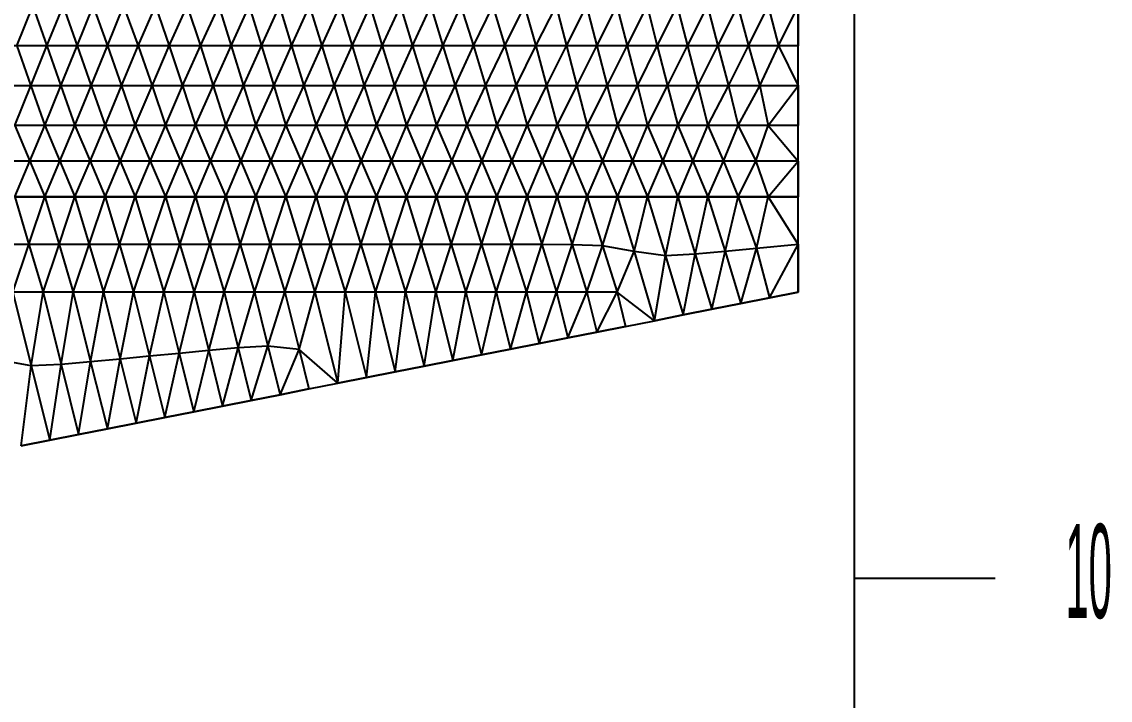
# Model space of a CAD drawing. Extents: x 0.18 to 10.14, y 0.02 to 7.38.
# Drawn here: x 9.234 to 10.139, y 1.135 to 1.698 of the extents above; entities that cross this region are included whole.
import ezdxf

# ---------------------------------------------------------------- set-up
doc = ezdxf.new("R2010")
doc.units = 0
doc.layers.add('1', color=7, linetype='CONTINUOUS')

msp = doc.modelspace()

# ---------------------------------------------------------------- linework, layer by layer
at = {"layer": '1', "color": 5}
for p, q in [((9.926471, 0.397059), (9.926471, 7.102942)), ((9.879836, 1.678387), (9.879836, 1.711397)), ((9.879836, 1.645377), (9.879836, 1.678387)), ((9.879836, 1.612367), (9.879836, 1.645377)), ((9.253473, 1.612367), (9.228419, 1.612367)), ((9.278527, 1.612367), (9.253473, 1.612367)), ((9.303582, 1.612367), (9.278527, 1.612367)), ((9.328636, 1.612367), (9.303582, 1.612367)), ((9.353691, 1.612367), (9.328636, 1.612367)), ((9.378746, 1.612367), (9.353691, 1.612367)), ((9.403801, 1.612367), (9.378746, 1.612367)), ((9.428855, 1.612367), (9.403801, 1.612367)), ((9.453909, 1.612367), (9.428855, 1.612367)), ((9.478964, 1.612367), (9.453909, 1.612367)), ((9.504018, 1.612367), (9.478964, 1.612367)), ((9.529073, 1.612367), (9.504018, 1.612367)), ((9.554127, 1.612367), (9.529073, 1.612367)), ((9.579182, 1.612367), (9.554127, 1.612367)), ((9.604237, 1.612367), (9.579182, 1.612367)), ((9.629291, 1.612367), (9.604237, 1.612367)), ((9.654346, 1.612367), (9.629291, 1.612367)), ((9.679399, 1.612367), (9.654346, 1.612367)), ((9.704454, 1.612367), (9.679399, 1.612367)), ((9.729508, 1.612367), (9.704454, 1.612367)), ((9.754563, 1.612367), (9.729508, 1.612367)), ((9.779617, 1.612367), (9.754563, 1.612367)), ((9.804672, 1.612367), (9.779617, 1.612367)), ((9.829727, 1.612367), (9.804672, 1.612367)), ((9.854781, 1.612367), (9.829727, 1.612367)), ((9.879836, 1.612367), (9.854781, 1.612367)), ((9.879836, 1.582659), (9.879836, 1.612367)), ((9.879836, 1.582659), (9.879836, 1.612367)), ((9.879836, 1.55295), (9.879836, 1.582659)), ((9.879836, 1.55295), (9.879836, 1.582659)), ((9.228419, 1.55295), (9.253473, 1.55295)), ((9.253473, 1.55295), (9.278527, 1.55295)), ((9.278527, 1.55295), (9.303582, 1.55295)), ((9.303582, 1.55295), (9.328636, 1.55295)), ((9.328636, 1.55295), (9.353691, 1.55295)), ((9.353691, 1.55295), (9.378746, 1.55295)), ((9.378746, 1.55295), (9.403801, 1.55295)), ((9.403801, 1.55295), (9.428855, 1.55295)), ((9.428855, 1.55295), (9.453909, 1.55295)), ((9.453909, 1.55295), (9.478964, 1.55295)), ((9.478964, 1.55295), (9.504018, 1.55295)), ((9.504018, 1.55295), (9.529073, 1.55295)), ((9.529073, 1.55295), (9.554127, 1.55295)), ((9.554127, 1.55295), (9.579182, 1.55295)), ((9.579182, 1.55295), (9.604237, 1.55295)), ((9.604237, 1.55295), (9.629291, 1.55295)), ((9.629291, 1.55295), (9.654346, 1.55295)), ((9.654346, 1.55295), (9.679399, 1.55295)), ((9.679399, 1.55295), (9.704454, 1.55295)), ((9.704454, 1.55295), (9.729508, 1.55295)), ((9.729508, 1.55295), (9.754563, 1.55295)), ((9.754563, 1.55295), (9.779617, 1.55295)), ((9.779617, 1.55295), (9.804672, 1.55295)), ((9.804672, 1.55295), (9.829727, 1.55295)), ((9.829727, 1.55295), (9.854781, 1.55295)), ((9.854781, 1.55295), (9.879836, 1.55295)), ((9.879836, 1.513338), (9.879836, 1.55295)), ((9.879836, 1.473726), (9.879836, 1.513338)), ((9.83197, 1.464266), (9.855903, 1.468996)), ((9.855903, 1.468996), (9.879836, 1.473726)), ((9.784105, 1.454807), (9.808038, 1.459537)), ((9.808038, 1.459537), (9.83197, 1.464266)), ((9.736239, 1.445347), (9.760172, 1.450077)), ((9.760172, 1.450077), (9.784105, 1.454807)), ((9.688375, 1.435888), (9.712307, 1.440617)), ((9.712307, 1.440617), (9.736239, 1.445347)), ((9.640509, 1.426428), (9.664442, 1.431158)), ((9.664442, 1.431158), (9.688375, 1.435888)), ((9.592644, 1.416969), (9.616576, 1.421698)), ((9.616576, 1.421698), (9.640509, 1.426428)), ((9.544779, 1.407509), (9.568711, 1.412239)), ((9.568711, 1.412239), (9.592644, 1.416969)), ((9.496913, 1.39805), (9.520846, 1.402779)), ((9.520846, 1.402779), (9.544779, 1.407509)), ((9.47298, 1.39332), (9.496913, 1.39805)), ((9.425116, 1.38386), (9.449047, 1.38859)), ((9.449047, 1.38859), (9.47298, 1.39332)), ((9.377251, 1.374401), (9.401183, 1.37913)), ((9.401183, 1.37913), (9.425116, 1.38386)), ((9.329384, 1.364941), (9.353317, 1.369671)), ((9.353317, 1.369671), (9.377251, 1.374401)), ((9.28152, 1.355482), (9.305451, 1.360211)), ((9.305451, 1.360211), (9.329384, 1.364941)), ((9.233654, 1.346022), (9.257586, 1.350752)), ((9.257586, 1.350752), (9.28152, 1.355482)), ((9.926471, 1.236055), (10.043383, 1.236055))]:
    msp.add_line(p, q, dxfattribs=at)
at = {"layer": '1', "color": 253}
for p, q in [((9.230071, 1.678387), (9.243471, 1.711397)), ((9.243471, 1.711397), (9.255201, 1.678387)), ((9.255201, 1.678387), (9.268624, 1.711397)), ((9.268624, 1.711397), (9.280352, 1.678387)), ((9.280352, 1.678387), (9.293778, 1.711397)), ((9.293778, 1.711397), (9.305576, 1.678387)), ((9.305576, 1.678387), (9.318932, 1.711397)), ((9.318932, 1.711397), (9.331105, 1.678387)), ((9.331105, 1.678387), (9.345339, 1.711397)), ((9.345339, 1.711397), (9.356926, 1.678387)), ((9.356926, 1.678387), (9.371748, 1.711397)), ((9.371748, 1.711397), (9.382747, 1.678387)), ((9.382747, 1.678387), (9.398156, 1.711397)), ((9.398156, 1.711397), (9.408277, 1.678387)), ((9.408277, 1.678387), (9.423309, 1.711397)), ((9.423309, 1.711397), (9.433501, 1.678387)), ((9.433501, 1.678387), (9.448463, 1.711397)), ((9.448463, 1.711397), (9.458651, 1.678387)), ((9.458651, 1.678387), (9.473617, 1.711397)), ((9.473617, 1.711397), (9.483781, 1.678387)), ((9.483781, 1.678387), (9.49877, 1.711397)), ((9.49877, 1.711397), (9.508908, 1.678387)), ((9.508908, 1.678387), (9.523924, 1.711397)), ((9.523924, 1.711397), (9.534032, 1.678387)), ((9.534032, 1.678387), (9.549077, 1.711397)), ((9.549077, 1.711397), (9.559191, 1.678387)), ((9.559191, 1.678387), (9.57423, 1.711397)), ((9.57423, 1.711397), (9.584409, 1.678387)), ((9.584409, 1.678387), (9.599383, 1.711397)), ((9.599383, 1.711397), (9.609937, 1.678387)), ((9.609937, 1.678387), (9.625792, 1.711397)), ((9.625792, 1.711397), (9.635765, 1.678387)), ((9.635765, 1.678387), (9.6522, 1.711397)), ((9.6522, 1.711397), (9.661582, 1.678387)), ((9.661582, 1.678387), (9.678608, 1.711397)), ((9.678608, 1.711397), (9.687109, 1.678387)), ((9.687109, 1.678387), (9.703761, 1.711397)), ((9.703761, 1.711397), (9.712336, 1.678387)), ((9.712336, 1.678387), (9.728914, 1.711397)), ((9.728914, 1.711397), (9.737492, 1.678387)), ((9.737492, 1.678387), (9.754068, 1.711397)), ((9.754068, 1.711397), (9.76263, 1.678387)), ((9.76263, 1.678387), (9.779222, 1.711397)), ((9.779222, 1.711397), (9.787788, 1.678387)), ((9.787788, 1.678387), (9.804375, 1.711397)), ((9.804375, 1.711397), (9.813012, 1.678387)), ((9.813012, 1.678387), (9.829528, 1.711397)), ((9.829528, 1.711397), (9.838384, 1.678387)), ((9.838384, 1.678387), (9.854683, 1.711397)), ((9.854683, 1.711397), (9.863424, 1.678387)), ((9.863424, 1.678387), (9.879836, 1.711397)), ((9.879836, 1.711397), (9.879836, 1.678387)), ((9.879836, 1.678387), (8.276347, 1.678387)), ((9.230071, 1.678387), (9.241793, 1.645377)), ((9.241793, 1.645377), (9.255201, 1.678387)), ((9.255201, 1.678387), (9.266896, 1.645377)), ((9.266896, 1.645377), (9.280352, 1.678387)), ((9.280352, 1.678387), (9.292031, 1.645377)), ((9.292031, 1.645377), (9.305576, 1.678387)), ((9.305576, 1.678387), (9.317256, 1.645377)), ((9.317256, 1.645377), (9.331105, 1.678387)), ((9.331105, 1.678387), (9.342605, 1.645377)), ((9.342605, 1.645377), (9.356926, 1.678387)), ((9.356926, 1.678387), (9.368012, 1.645377)), ((9.368012, 1.645377), (9.382747, 1.678387)), ((9.382747, 1.678387), (9.393361, 1.645377)), ((9.393361, 1.645377), (9.408277, 1.678387)), ((9.408277, 1.678387), (9.418585, 1.645377)), ((9.418585, 1.645377), (9.433501, 1.678387)), ((9.433501, 1.678387), (9.443721, 1.645377)), ((9.443721, 1.645377), (9.458651, 1.678387)), ((9.458651, 1.678387), (9.468824, 1.645377)), ((9.468824, 1.645377), (9.483781, 1.678387)), ((9.483781, 1.678387), (9.493917, 1.645377)), ((9.493917, 1.645377), (9.508908, 1.678387)), ((9.508908, 1.678387), (9.519012, 1.645377)), ((9.519012, 1.645377), (9.534032, 1.678387)), ((9.534032, 1.678387), (9.544109, 1.645377)), ((9.544109, 1.645377), (9.559191, 1.678387)), ((9.559191, 1.678387), (9.569254, 1.645377)), ((9.569254, 1.645377), (9.584409, 1.678387)), ((9.584409, 1.678387), (9.594472, 1.645377)), ((9.594472, 1.645377), (9.609937, 1.678387)), ((9.609937, 1.678387), (9.619816, 1.645377)), ((9.619816, 1.645377), (9.635765, 1.678387)), ((9.635765, 1.678387), (9.645234, 1.645377)), ((9.645234, 1.645377), (9.661582, 1.678387)), ((9.661582, 1.678387), (9.670581, 1.645377)), ((9.670581, 1.645377), (9.687109, 1.678387)), ((9.687109, 1.678387), (9.695801, 1.645377)), ((9.695801, 1.645377), (9.712336, 1.678387)), ((9.712336, 1.678387), (9.720939, 1.645377)), ((9.720939, 1.645377), (9.737492, 1.678387)), ((9.737492, 1.678387), (9.746049, 1.645377)), ((9.746049, 1.645377), (9.76263, 1.678387)), ((9.76263, 1.678387), (9.771164, 1.645377)), ((9.771164, 1.645377), (9.787788, 1.678387)), ((9.787788, 1.678387), (9.796321, 1.645377)), ((9.796321, 1.645377), (9.813012, 1.678387)), ((9.813012, 1.678387), (9.821683, 1.645377)), ((9.821683, 1.645377), (9.838384, 1.678387)), ((9.838384, 1.678387), (9.847972, 1.645377)), ((9.847972, 1.645377), (9.863424, 1.678387)), ((9.863424, 1.678387), (9.879836, 1.645377)), ((9.879836, 1.645377), (9.879836, 1.678387)), ((9.879836, 1.645377), (8.276347, 1.645377)), ((9.228419, 1.612367), (9.241793, 1.645377)), ((9.241793, 1.645377), (9.253473, 1.612367)), ((9.253473, 1.612367), (9.266896, 1.645377)), ((9.266896, 1.645377), (9.278527, 1.612367)), ((9.278527, 1.612367), (9.292031, 1.645377)), ((9.292031, 1.645377), (9.303582, 1.612367)), ((9.303582, 1.612367), (9.317256, 1.645377)), ((9.317256, 1.645377), (9.328636, 1.612367)), ((9.328636, 1.612367), (9.342605, 1.645377)), ((9.342605, 1.645377), (9.353691, 1.612367)), ((9.353691, 1.612367), (9.368012, 1.645377)), ((9.368012, 1.645377), (9.378746, 1.612367)), ((9.378746, 1.612367), (9.393361, 1.645377)), ((9.393361, 1.645377), (9.403801, 1.612367)), ((9.403801, 1.612367), (9.418585, 1.645377)), ((9.418585, 1.645377), (9.428855, 1.612367)), ((9.428855, 1.612367), (9.443721, 1.645377)), ((9.443721, 1.645377), (9.453909, 1.612367)), ((9.453909, 1.612367), (9.468824, 1.645377)), ((9.468824, 1.645377), (9.478964, 1.612367)), ((9.478964, 1.612367), (9.493917, 1.645377)), ((9.493917, 1.645377), (9.504018, 1.612367)), ((9.504018, 1.612367), (9.519012, 1.645377)), ((9.519012, 1.645377), (9.529073, 1.612367)), ((9.529073, 1.612367), (9.544109, 1.645377)), ((9.544109, 1.645377), (9.554127, 1.612367)), ((9.554127, 1.612367), (9.569254, 1.645377)), ((9.569254, 1.645377), (9.579182, 1.612367)), ((9.579182, 1.612367), (9.594472, 1.645377)), ((9.594472, 1.645377), (9.604237, 1.612367)), ((9.604237, 1.612367), (9.619816, 1.645377)), ((9.619816, 1.645377), (9.629291, 1.612367)), ((9.629291, 1.612367), (9.645234, 1.645377)), ((9.645234, 1.645377), (9.654346, 1.612367)), ((9.654346, 1.612367), (9.670581, 1.645377)), ((9.670581, 1.645377), (9.679399, 1.612367)), ((9.679399, 1.612367), (9.695801, 1.645377)), ((9.695801, 1.645377), (9.704454, 1.612367)), ((9.704454, 1.612367), (9.720939, 1.645377)), ((9.720939, 1.645377), (9.729508, 1.612367)), ((9.729508, 1.612367), (9.746049, 1.645377)), ((9.746049, 1.645377), (9.754563, 1.612367)), ((9.754563, 1.612367), (9.771164, 1.645377)), ((9.771164, 1.645377), (9.779617, 1.612367)), ((9.779617, 1.612367), (9.796321, 1.645377)), ((9.796321, 1.645377), (9.804672, 1.612367)), ((9.804672, 1.612367), (9.821683, 1.645377)), ((9.821683, 1.645377), (9.829727, 1.612367)), ((9.829727, 1.612367), (9.847972, 1.645377)), ((9.847972, 1.645377), (9.854781, 1.612367)), ((9.854781, 1.612367), (9.879836, 1.645377)), ((9.879836, 1.645377), (9.879836, 1.612367)), ((9.879836, 1.612367), (8.276347, 1.612367)), ((9.228419, 1.612367), (9.240946, 1.582659)), ((9.240946, 1.582659), (9.253473, 1.612367)), ((9.253473, 1.612367), (9.266001, 1.582659)), ((9.266001, 1.582659), (9.278527, 1.612367)), ((9.278527, 1.612367), (9.291056, 1.582659)), ((9.291056, 1.582659), (9.303582, 1.612367)), ((9.303582, 1.612367), (9.31611, 1.582659)), ((9.31611, 1.582659), (9.328636, 1.612367)), ((9.328636, 1.612367), (9.341164, 1.582659)), ((9.341164, 1.582659), (9.353691, 1.612367)), ((9.353691, 1.612367), (9.366219, 1.582659)), ((9.366219, 1.582659), (9.378746, 1.612367)), ((9.378746, 1.612367), (9.391273, 1.582659)), ((9.391273, 1.582659), (9.403801, 1.612367)), ((9.403801, 1.612367), (9.416327, 1.582659)), ((9.416327, 1.582659), (9.428855, 1.612367)), ((9.428855, 1.612367), (9.441381, 1.582659)), ((9.441381, 1.582659), (9.453909, 1.612367)), ((9.453909, 1.612367), (9.466436, 1.582659)), ((9.466436, 1.582659), (9.478964, 1.612367)), ((9.478964, 1.612367), (9.491491, 1.582659)), ((9.491491, 1.582659), (9.504018, 1.612367)), ((9.504018, 1.612367), (9.516545, 1.582659)), ((9.516545, 1.582659), (9.529073, 1.612367)), ((9.529073, 1.612367), (9.5416, 1.582659)), ((9.5416, 1.582659), (9.554127, 1.612367)), ((9.554127, 1.612367), (9.566655, 1.582659)), ((9.566655, 1.582659), (9.579182, 1.612367)), ((9.579182, 1.612367), (9.591708, 1.582659)), ((9.591708, 1.582659), (9.604237, 1.612367)), ((9.604237, 1.612367), (9.616766, 1.582659)), ((9.616766, 1.582659), (9.629291, 1.612367)), ((9.629291, 1.612367), (9.641813, 1.582659)), ((9.641813, 1.582659), (9.654346, 1.612367)), ((9.654346, 1.612367), (9.666879, 1.582659)), ((9.666879, 1.582659), (9.679399, 1.612367)), ((9.679399, 1.612367), (9.69192, 1.582659)), ((9.69192, 1.582659), (9.704454, 1.612367)), ((9.704454, 1.612367), (9.716986, 1.582659)), ((9.716986, 1.582659), (9.729508, 1.612367)), ((9.729508, 1.612367), (9.742037, 1.582659)), ((9.742037, 1.582659), (9.754563, 1.612367)), ((9.754563, 1.612367), (9.7671, 1.582659)), ((9.7671, 1.582659), (9.779617, 1.612367)), ((9.779617, 1.612367), (9.792209, 1.582659)), ((9.792209, 1.582659), (9.804672, 1.612367)), ((9.804672, 1.612367), (9.817569, 1.582659)), ((9.817569, 1.582659), (9.829727, 1.612367)), ((9.829727, 1.612367), (9.844402, 1.582659)), ((9.844402, 1.582659), (9.854781, 1.612367)), ((9.854781, 1.612367), (9.879836, 1.582659)), ((9.879836, 1.582659), (9.879836, 1.612367)), ((9.879836, 1.582659), (8.276347, 1.582659)), ((9.228419, 1.55295), (9.240946, 1.582659)), ((9.240946, 1.582659), (9.253473, 1.55295)), ((9.253473, 1.55295), (9.266001, 1.582659)), ((9.266001, 1.582659), (9.278527, 1.55295)), ((9.278527, 1.55295), (9.291056, 1.582659)), ((9.291056, 1.582659), (9.303582, 1.55295)), ((9.303582, 1.55295), (9.31611, 1.582659)), ((9.31611, 1.582659), (9.328636, 1.55295)), ((9.328636, 1.55295), (9.341164, 1.582659)), ((9.341164, 1.582659), (9.353691, 1.55295)), ((9.353691, 1.55295), (9.366219, 1.582659)), ((9.366219, 1.582659), (9.378746, 1.55295)), ((9.378746, 1.55295), (9.391273, 1.582659)), ((9.391273, 1.582659), (9.403801, 1.55295)), ((9.403801, 1.55295), (9.416327, 1.582659)), ((9.416327, 1.582659), (9.428855, 1.55295)), ((9.428855, 1.55295), (9.441381, 1.582659)), ((9.441381, 1.582659), (9.453909, 1.55295)), ((9.453909, 1.55295), (9.466436, 1.582659)), ((9.466436, 1.582659), (9.478964, 1.55295)), ((9.478964, 1.55295), (9.491491, 1.582659)), ((9.491491, 1.582659), (9.504018, 1.55295)), ((9.504018, 1.55295), (9.516545, 1.582659)), ((9.516545, 1.582659), (9.529073, 1.55295)), ((9.529073, 1.55295), (9.5416, 1.582659)), ((9.5416, 1.582659), (9.554127, 1.55295)), ((9.554127, 1.55295), (9.566655, 1.582659)), ((9.566655, 1.582659), (9.579182, 1.55295)), ((9.579182, 1.55295), (9.591708, 1.582659)), ((9.591708, 1.582659), (9.604237, 1.55295)), ((9.604237, 1.55295), (9.616766, 1.582659)), ((9.616766, 1.582659), (9.629291, 1.55295)), ((9.629291, 1.55295), (9.641813, 1.582659)), ((9.641813, 1.582659), (9.654346, 1.55295)), ((9.654346, 1.55295), (9.666879, 1.582659)), ((9.666879, 1.582659), (9.679399, 1.55295)), ((9.679399, 1.55295), (9.69192, 1.582659)), ((9.69192, 1.582659), (9.704454, 1.55295)), ((9.704454, 1.55295), (9.716986, 1.582659)), ((9.716986, 1.582659), (9.729508, 1.55295)), ((9.729508, 1.55295), (9.742037, 1.582659)), ((9.742037, 1.582659), (9.754563, 1.55295)), ((9.754563, 1.55295), (9.7671, 1.582659)), ((9.7671, 1.582659), (9.779617, 1.55295)), ((9.779617, 1.55295), (9.792209, 1.582659)), ((9.792209, 1.582659), (9.804672, 1.55295)), ((9.804672, 1.55295), (9.817569, 1.582659)), ((9.817569, 1.582659), (9.829727, 1.55295)), ((9.829727, 1.55295), (9.844402, 1.582659)), ((9.844402, 1.582659), (9.854781, 1.55295)), ((9.854781, 1.55295), (9.879836, 1.582659)), ((9.879836, 1.582659), (9.879836, 1.55295)), ((9.879836, 1.55295), (8.276347, 1.55295)), ((9.228419, 1.55295), (9.240173, 1.513338)), ((9.240173, 1.513338), (9.253473, 1.55295)), ((9.253473, 1.55295), (9.265258, 1.513338)), ((9.265258, 1.513338), (9.278527, 1.55295)), ((9.278527, 1.55295), (9.290342, 1.513338)), ((9.290342, 1.513338), (9.303582, 1.55295)), ((9.303582, 1.55295), (9.315428, 1.513338)), ((9.315428, 1.513338), (9.328636, 1.55295)), ((9.328636, 1.55295), (9.340512, 1.513338)), ((9.340512, 1.513338), (9.353691, 1.55295)), ((9.353691, 1.55295), (9.365598, 1.513338)), ((9.365598, 1.513338), (9.378746, 1.55295)), ((9.378746, 1.55295), (9.390682, 1.513338)), ((9.390682, 1.513338), (9.403801, 1.55295)), ((9.403801, 1.55295), (9.415767, 1.513338)), ((9.415767, 1.513338), (9.428855, 1.55295)), ((9.428855, 1.55295), (9.440852, 1.513338)), ((9.440852, 1.513338), (9.453909, 1.55295)), ((9.453909, 1.55295), (9.465937, 1.513337)), ((9.465937, 1.513337), (9.478964, 1.55295)), ((9.478964, 1.55295), (9.49102, 1.51334)), ((9.49102, 1.51334), (9.504018, 1.55295)), ((9.504018, 1.55295), (9.516107, 1.513335)), ((9.516107, 1.513335), (9.529073, 1.55295)), ((9.529073, 1.55295), (9.54119, 1.513341)), ((9.54119, 1.513341), (9.554127, 1.55295)), ((9.554127, 1.55295), (9.566277, 1.513336)), ((9.566277, 1.513336), (9.579182, 1.55295)), ((9.579182, 1.55295), (9.591359, 1.513337)), ((9.591359, 1.513337), (9.604237, 1.55295)), ((9.604237, 1.55295), (9.616447, 1.513338)), ((9.616447, 1.513338), (9.629291, 1.55295)), ((9.629291, 1.55295), (9.641527, 1.513332)), ((9.641527, 1.513332), (9.654346, 1.55295)), ((9.654346, 1.55295), (9.666629, 1.513309)), ((9.666629, 1.513309), (9.679399, 1.55295)), ((9.679399, 1.55295), (9.691734, 1.513171)), ((9.691734, 1.513171), (9.704454, 1.55295)), ((9.704454, 1.55295), (9.717032, 1.512366)), ((9.717032, 1.512366), (9.729508, 1.55295)), ((9.729508, 1.55295), (9.743286, 1.507671)), ((9.743286, 1.507671), (9.754563, 1.55295)), ((9.754563, 1.55295), (9.76931, 1.503956)), ((9.76931, 1.503956), (9.779617, 1.55295)), ((9.779617, 1.55295), (9.794116, 1.505283)), ((9.794116, 1.505283), (9.804672, 1.55295)), ((9.804672, 1.55295), (9.818954, 1.507498)), ((9.818954, 1.507498), (9.829727, 1.55295)), ((9.829727, 1.55295), (9.845195, 1.51)), ((9.845195, 1.51), (9.854781, 1.55295)), ((9.854781, 1.55295), (9.879836, 1.513338)), ((9.879836, 1.513338), (9.879836, 1.55295)), ((9.666629, 1.513309), (8.312062, 1.513238)), ((9.226843, 1.473726), (9.240173, 1.513338)), ((9.240173, 1.513338), (9.251959, 1.473726)), ((9.251959, 1.473726), (9.265258, 1.513338)), ((9.265258, 1.513338), (9.277073, 1.473726)), ((9.277073, 1.473726), (9.290342, 1.513338)), ((9.290342, 1.513338), (9.302188, 1.473726)), ((9.302188, 1.473726), (9.315428, 1.513338)), ((9.315428, 1.513338), (9.327304, 1.473726)), ((9.327304, 1.473726), (9.340512, 1.513338)), ((9.340512, 1.513338), (9.352418, 1.473726)), ((9.352418, 1.473726), (9.365598, 1.513338)), ((9.365598, 1.513338), (9.377534, 1.473726)), ((9.377534, 1.473726), (9.390682, 1.513338)), ((9.390682, 1.513338), (9.402648, 1.473726)), ((9.402648, 1.473726), (9.415767, 1.513338)), ((9.415767, 1.513338), (9.427764, 1.473726)), ((9.427764, 1.473726), (9.440852, 1.513338)), ((9.440852, 1.513338), (9.452879, 1.473726)), ((9.452879, 1.473726), (9.465937, 1.513337)), ((9.465937, 1.513337), (9.477994, 1.473726)), ((9.477994, 1.473726), (9.49102, 1.51334)), ((9.49102, 1.51334), (9.503109, 1.473726)), ((9.503109, 1.473726), (9.516107, 1.513335)), ((9.516107, 1.513335), (9.528223, 1.473726)), ((9.528223, 1.473726), (9.54119, 1.513341)), ((9.54119, 1.513341), (9.553339, 1.473726)), ((9.553339, 1.473726), (9.566277, 1.513336)), ((9.566277, 1.513336), (9.578454, 1.473726)), ((9.578454, 1.473726), (9.591359, 1.513337)), ((9.591359, 1.513337), (9.603569, 1.473726)), ((9.603569, 1.473726), (9.616447, 1.513338)), ((9.616447, 1.513338), (9.628685, 1.473726)), ((9.628685, 1.473726), (9.641527, 1.513332)), ((9.641527, 1.513332), (9.6538, 1.473726)), ((9.6538, 1.473726), (9.666629, 1.513309)), ((9.666629, 1.513309), (9.678915, 1.473726)), ((9.691734, 1.513171), (9.666629, 1.513309)), ((9.678915, 1.473726), (9.691734, 1.513171)), ((9.691734, 1.513171), (9.704031, 1.473726)), ((9.717032, 1.512366), (9.691734, 1.513171)), ((9.704031, 1.473726), (9.717032, 1.512366)), ((9.717032, 1.512366), (9.729145, 1.473726)), ((9.743286, 1.507671), (9.717032, 1.512366)), ((9.879836, 1.513338), (9.845195, 1.51)), ((9.855903, 1.468996), (9.879836, 1.513338)), ((9.879836, 1.513338), (9.879836, 1.473726)), ((9.729145, 1.473726), (9.743286, 1.507671)), ((9.743286, 1.507671), (9.760172, 1.450077)), ((9.76931, 1.503956), (9.743286, 1.507671)), ((9.760172, 1.450077), (9.76931, 1.503956)), ((9.794116, 1.505283), (9.76931, 1.503956)), ((9.76931, 1.503956), (9.784105, 1.454807)), ((9.784105, 1.454807), (9.794116, 1.505283)), ((9.818954, 1.507498), (9.794116, 1.505283)), ((9.794116, 1.505283), (9.808038, 1.459537)), ((9.808038, 1.459537), (9.818954, 1.507498)), ((9.845195, 1.51), (9.818954, 1.507498)), ((9.818954, 1.507498), (9.83197, 1.464266)), ((9.83197, 1.464266), (9.845195, 1.51)), ((9.845195, 1.51), (9.855903, 1.468996)), ((9.729145, 1.473726), (8.247354, 1.473726)), ((9.226843, 1.473726), (9.242146, 1.412522)), ((9.242146, 1.412522), (9.251959, 1.473726)), ((9.251959, 1.473726), (9.266967, 1.413668)), ((9.266967, 1.413668), (9.277073, 1.473726)), ((9.277073, 1.473726), (9.291554, 1.415833)), ((9.291554, 1.415833), (9.302188, 1.473726)), ((9.302188, 1.473726), (9.316073, 1.418156)), ((9.316073, 1.418156), (9.327304, 1.473726)), ((9.327304, 1.473726), (9.34061, 1.420516)), ((9.34061, 1.420516), (9.352418, 1.473726)), ((9.352418, 1.473726), (9.36513, 1.422876)), ((9.36513, 1.422876), (9.377534, 1.473726)), ((9.377534, 1.473726), (9.389662, 1.425214)), ((9.389662, 1.425214), (9.402648, 1.473726)), ((9.402648, 1.473726), (9.414224, 1.427425)), ((9.414224, 1.427425), (9.427764, 1.473726)), ((9.427764, 1.473726), (9.438972, 1.428896)), ((9.438972, 1.428896), (9.452879, 1.473726)), ((9.452879, 1.473726), (9.464798, 1.426051)), ((9.464798, 1.426051), (9.477994, 1.473726)), ((9.477994, 1.473726), (9.496913, 1.39805)), ((9.496913, 1.39805), (9.503109, 1.473726)), ((9.503109, 1.473726), (9.520846, 1.402779)), ((9.520846, 1.402779), (9.528223, 1.473726)), ((9.528223, 1.473726), (9.544779, 1.407509)), ((9.544779, 1.407509), (9.553339, 1.473726)), ((9.553339, 1.473726), (9.568711, 1.412239)), ((9.568711, 1.412239), (9.578454, 1.473726)), ((9.578454, 1.473726), (9.592644, 1.416969)), ((9.592644, 1.416969), (9.603569, 1.473726)), ((9.603569, 1.473726), (9.616576, 1.421698)), ((9.616576, 1.421698), (9.628685, 1.473726)), ((9.628685, 1.473726), (9.640509, 1.426428)), ((9.640509, 1.426428), (9.6538, 1.473726)), ((9.6538, 1.473726), (9.664442, 1.431158)), ((9.664442, 1.431158), (9.678915, 1.473726)), ((9.678915, 1.473726), (9.688375, 1.435888)), ((9.688375, 1.435888), (9.704031, 1.473726)), ((9.704031, 1.473726), (9.712307, 1.440617)), ((9.712307, 1.440617), (9.729145, 1.473726)), ((9.729145, 1.473726), (9.736239, 1.445347)), ((9.760172, 1.450077), (9.729145, 1.473726)), ((9.855903, 1.468996), (9.83197, 1.464266)), ((9.879836, 1.473726), (9.855903, 1.468996)), ((9.808038, 1.459537), (9.784105, 1.454807)), ((9.83197, 1.464266), (9.808038, 1.459537)), ((9.736239, 1.445347), (9.760172, 1.450077)), ((9.784105, 1.454807), (9.760172, 1.450077)), ((9.712307, 1.440617), (9.688375, 1.435888)), ((9.736239, 1.445347), (9.712307, 1.440617)), ((9.664442, 1.431158), (9.640509, 1.426428)), ((9.688375, 1.435888), (9.664442, 1.431158)), ((9.36513, 1.422876), (9.34061, 1.420516)), ((9.353317, 1.369671), (9.36513, 1.422876)), ((9.389662, 1.425214), (9.36513, 1.422876)), ((9.36513, 1.422876), (9.377251, 1.374401)), ((9.377251, 1.374401), (9.389662, 1.425214)), ((9.414224, 1.427425), (9.389662, 1.425214)), ((9.389662, 1.425214), (9.401183, 1.37913)), ((9.401183, 1.37913), (9.414224, 1.427425)), ((9.438972, 1.428896), (9.414224, 1.427425)), ((9.414224, 1.427425), (9.425116, 1.38386)), ((9.425116, 1.38386), (9.438972, 1.428896)), ((9.438972, 1.428896), (9.449047, 1.38859)), ((9.464798, 1.426051), (9.438972, 1.428896)), ((9.449047, 1.38859), (9.464798, 1.426051)), ((9.464798, 1.426051), (9.47298, 1.39332)), ((9.496913, 1.39805), (9.464798, 1.426051)), ((9.616576, 1.421698), (9.592644, 1.416969)), ((9.640509, 1.426428), (9.616576, 1.421698)), ((9.242146, 1.412522), (9.215854, 1.417218)), ((9.233654, 1.346022), (9.242146, 1.412522)), ((9.266967, 1.413668), (9.242146, 1.412522)), ((9.242146, 1.412522), (9.257586, 1.350752)), ((9.257586, 1.350752), (9.266967, 1.413668)), ((9.291554, 1.415833), (9.266967, 1.413668)), ((9.266967, 1.413668), (9.28152, 1.355482)), ((9.28152, 1.355482), (9.291554, 1.415833)), ((9.316073, 1.418156), (9.291554, 1.415833)), ((9.291554, 1.415833), (9.305451, 1.360211)), ((9.305451, 1.360211), (9.316073, 1.418156)), ((9.34061, 1.420516), (9.316073, 1.418156)), ((9.316073, 1.418156), (9.329384, 1.364941)), ((9.329384, 1.364941), (9.34061, 1.420516)), ((9.34061, 1.420516), (9.353317, 1.369671)), ((9.568711, 1.412239), (9.544779, 1.407509)), ((9.592644, 1.416969), (9.568711, 1.412239)), ((9.520846, 1.402779), (9.496913, 1.39805)), ((9.544779, 1.407509), (9.520846, 1.402779)), ((9.47298, 1.39332), (9.496913, 1.39805)), ((9.449047, 1.38859), (9.425116, 1.38386)), ((9.47298, 1.39332), (9.449047, 1.38859)), ((9.401183, 1.37913), (9.377251, 1.374401)), ((9.425116, 1.38386), (9.401183, 1.37913)), ((9.353317, 1.369671), (9.329384, 1.364941)), ((9.377251, 1.374401), (9.353317, 1.369671)), ((9.305451, 1.360211), (9.28152, 1.355482)), ((9.329384, 1.364941), (9.305451, 1.360211)), ((9.257586, 1.350752), (9.233654, 1.346022)), ((9.28152, 1.355482), (9.257586, 1.350752))]:
    msp.add_line(p, q, dxfattribs=at)

# ---------------------------------------------------------------- texts
at = {"layer": '1', "color": 5, "width": 0.333333}
msp.add_text('10', height=0.078, dxfattribs=at).set_placement((10.101838, 1.203055))

doc.saveas('drawing.dxf')
